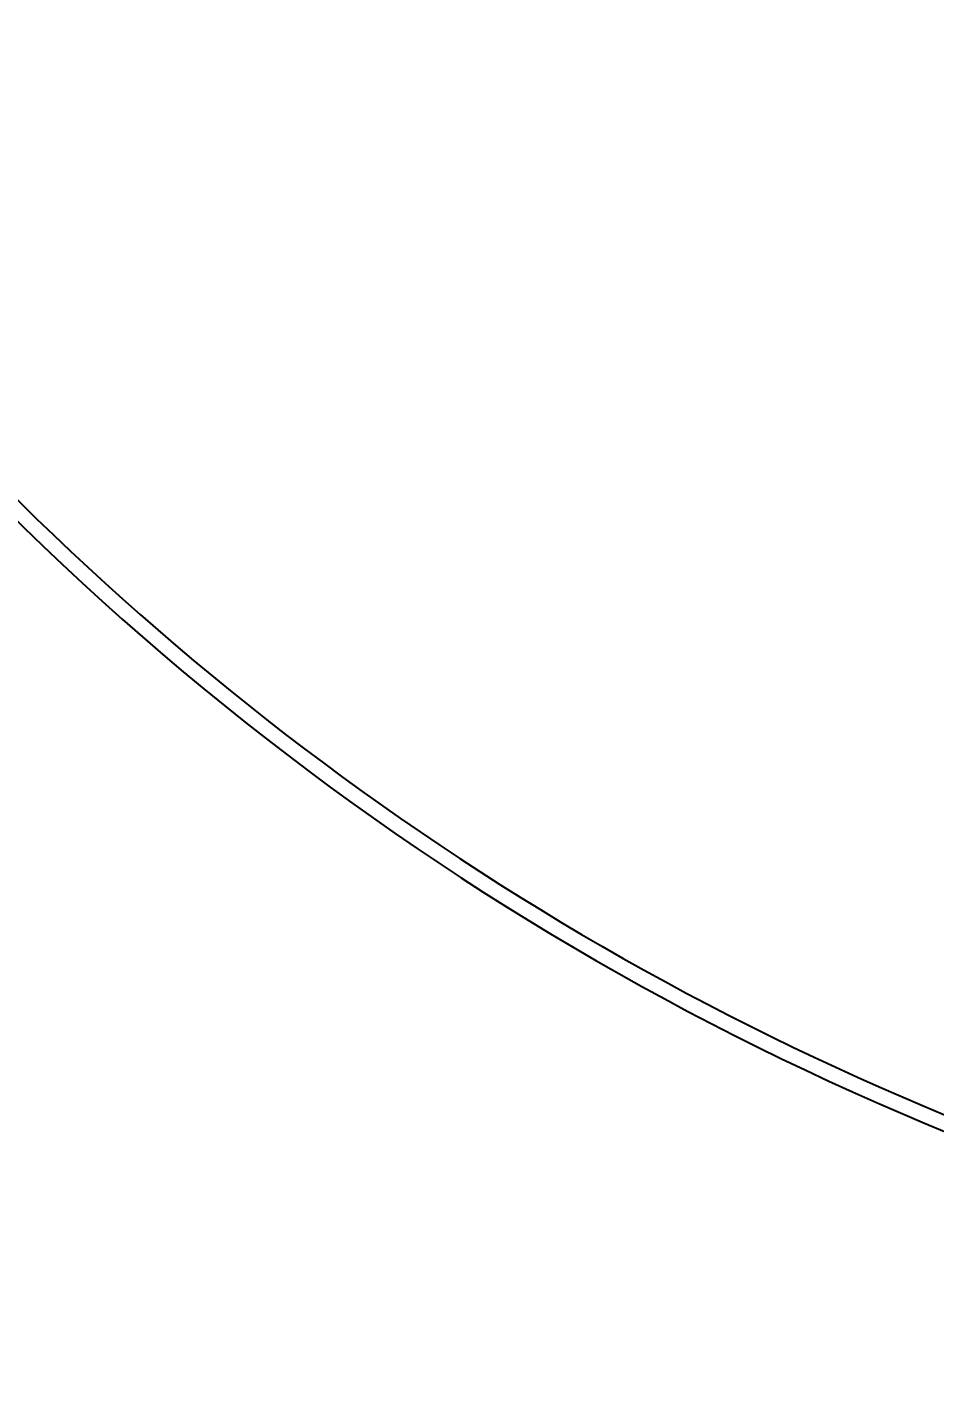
# Model space of a CAD drawing. Header units: metres. Extents: x 0 to 63075, y 0 to 44550.
# Drawn here: x 13240 to 13715, y 29722 to 30435 of the extents above; entities that cross this region are included whole.
import ezdxf

# ---------------------------------------------------------------- set-up
doc = ezdxf.new("R2010")
doc.units = ezdxf.units.M
doc.header["$LTSCALE"] = 75
for name, color, linetype in [('18_COTAS', 7, 'Continuous'), ('SDM', 7, 'Continuous'), ('SL1', 8, 'Continuous')]:
    doc.layers.add(name, color=color, linetype=linetype)
doc.styles.add('ROMANS', font='ROMANS.SHX')
doc.dimstyles.new('75___1-75', dxfattribs={"dimscale": 75, "dimtxt": 2.5, "dimasz": 2, "dimexe": 1.5, "dimexo": 1, "dimgap": 0.5, "dimtad": 1, "dimdec": 0, "dimzin": 12, "dimtxsty": 'ROMANS', "dimcen": 0, "dimclrd": 256, "dimclre": 256, "dimclrt": 3, "dimazin": 3, "dimtfac": 1, "dimtdec": 0, "dimtmove": 0, "dimatfit": 0, "dimfxl": 1, "dimlwd": -1, "dimlwe": -1, "dimarcsym": 0})

# ---------------------------------------------------------------- blocks, each defined once
blk = doc.blocks.new('A$C1d93b9d1')
at = {"layer": 'SL1'}
for radius, start, end in [(1979, 150.48869, 76.2155), (1915.5, 151.39767, 77.94663), (1915.5, 151.39767, 77.48242), (1907.5, 151.51701, 77.89531), (1508, 159.38429, 0), (1508, 159.38429, 0), (1500, 179.96007, 0.03993)]:
    blk.add_arc((6031.73, 6950), radius, start, end, dxfattribs=at)
blk = doc.blocks.new('*D27')
at = {"layer": '18_COTAS', "transparency": 16777216}
for p, q in [((12131.24, 27878.33), (12131.24, 30705.37)), ((13913.74, 30509.57), (13913.74, 30705.37)), ((11981.24, 30592.87), (11122.31, 30592.87)), ((13913.74, 30592.87), (12131.24, 30592.87)), ((14063.74, 30592.87), (14213.74, 30592.87))]:
    blk.add_line(p, q, dxfattribs=at)
for points in [[(11981.24, 30617.87), (11981.24, 30567.87), (12131.24, 30592.87)], [(14063.74, 30617.87), (14063.74, 30567.87), (13913.74, 30592.87)]]:
    blk.add_solid(points, dxfattribs=at)
at = {"layer": 'Defpoints', "color": 0, "transparency": 16777216}
for p in [(13913.74, 30592.87), (13913.74, 30434.57), (12131.24, 27803.33)]:
    blk.add_point(p, dxfattribs=at)
at = {"layer": '18_COTAS', "color": 3, "transparency": 16777216, "insert": (11476.78, 30724.12), "char_height": 187.5, "attachment_point": 5, "style": 'ROMANS'}
blk.add_mtext('1782', dxfattribs=at)

msp = doc.modelspace()

# ---------------------------------------------------------------- block references
at = {"layer": 'SDM'}
msp.add_blockref('A$C1d93b9d1', (8259.51, 24302.83), dxfattribs=at)

# ---------------------------------------------------------------- dimensions: what is measured, and where the dimension line sits
at = {"layer": '18_COTAS'}
dim = msp.add_linear_dim(base=(13913.73996451, 30592.87116724), p1=(12131.23996451, 27803.3334565), p2=(13913.73996451, 30434.56595658), dimstyle='75___1-75', dxfattribs=at)
dim.commit()
dim.dimension.update_dxf_attribs({"geometry": '*D27', "text_midpoint": (11476.77567879, 30592.87116724), "dimtype": 160})

doc.saveas('drawing.dxf')
